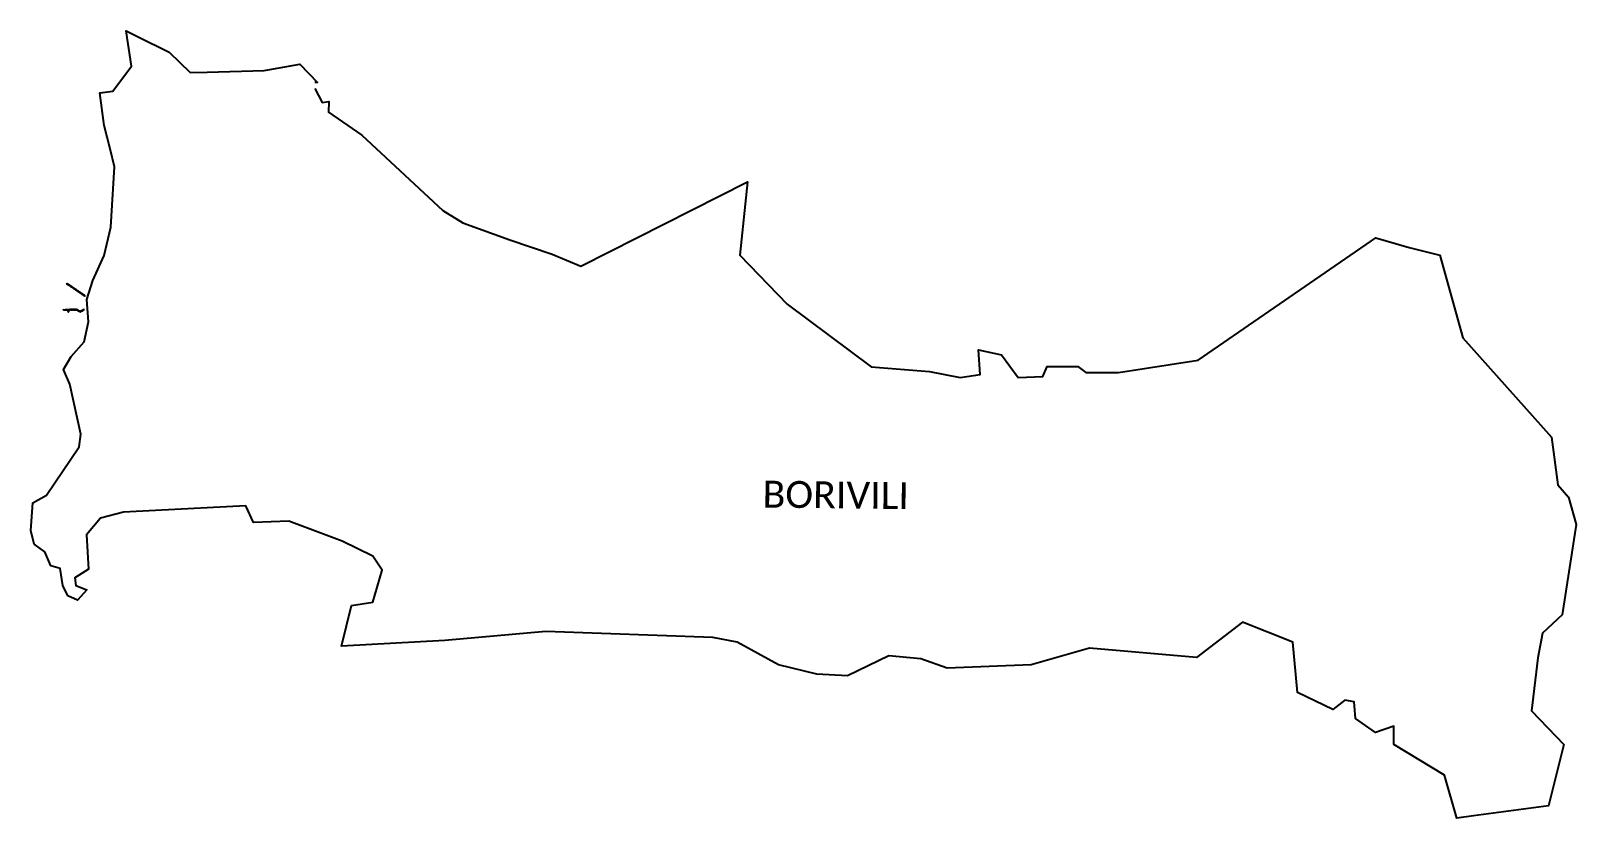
# Model space of a CAD drawing. Header units: metres. Extents: x 266208 to 280437, y 2124392 to 2131642.
import ezdxf

# ---------------------------------------------------------------- set-up
doc = ezdxf.new("R2010")
doc.units = ezdxf.units.M
doc.header["$MEASUREMENT"] = 0
for name, color, linetype in [('JETTY', 51, 'Continuous'), ('JETTY HATCH', 200, 'Continuous'), ('village', 3, 'Continuous'), ('VILLAGE NAME', 250, 'Continuous')]:
    doc.layers.add(name, color=color, linetype=linetype)
doc.styles.get("Standard").update_dxf_attribs({"font": 'arial.ttf'})

msp = doc.modelspace()

# ---------------------------------------------------------------- hatches: boundary and pattern name
at = {"layer": 'JETTY HATCH'}
h = msp.add_hatch(dxfattribs=at)
h.set_pattern_fill('ANSI37', color=256, scale=10)
h.paths.add_polyline_path([(266708, 2129203), (266704, 2129197), (266647, 2129237), (266555, 2129300), (266535, 2129313), (266540, 2129319)])
h = msp.add_hatch(dxfattribs=at)
h.set_pattern_fill('ANSI37', color=256, scale=10)
h.paths.add_polyline_path([(266694, 2129078), (266697, 2129073), (266674, 2129059), (266660, 2129051), (266646, 2129061), (266632, 2129072), (266556, 2129072), (266555, 2129052), (266550, 2129052), (266549, 2129072), (266509, 2129071), (266506, 2129076), (266636, 2129077), (266653, 2129063), (266676, 2129067)])

# ---------------------------------------------------------------- linework, layer by layer
at = {"layer": 'JETTY', "const_width": 0.1}
for points in [[(266708, 2129203), (266704, 2129197), (266647, 2129237), (266555, 2129300), (266535, 2129313), (266540, 2129319)], [(266694, 2129078), (266697, 2129073), (266674, 2129059), (266660, 2129051), (266646, 2129061), (266632, 2129072), (266556, 2129072), (266555, 2129052), (266550, 2129052), (266549, 2129072), (266509, 2129071), (266506, 2129076), (266636, 2129077), (266653, 2129063), (266676, 2129067)]]:
    msp.add_lwpolyline(points, close=True, dxfattribs=at)
at = {"layer": 'village', "color": 3, "true_color": 0x00ff00}
msp.add_lwpolyline([(268823, 2131110), (268889, 2130983), (268950, 2130992), (268948, 2130893), (269255, 2130680), (270002, 2129987), (270184, 2129875), (270619, 2129718), (271007, 2129586), (271273, 2129475), (272807, 2130252), (272807, 2130252), (272807, 2130252), (272807, 2130252), (272735, 2129577), (273172, 2129126), (273947, 2128548), (274483, 2128505), (274765, 2128449), (274948, 2128477), (274934, 2128703), (275145, 2128660), (275300, 2128449), (275528, 2128458), (275566, 2128552), (275848, 2128552), (275923, 2128496), (276224, 2128496), (276957, 2128609), (278592, 2129737), (278901, 2129647), (279183, 2129577), (279394, 2128816), (280212, 2127899), (280268, 2127462), (280367, 2127349), (280437, 2127096), (280310, 2126264), (280127, 2126095), (280085, 2125869), (280028, 2125379), (280324, 2125069), (280184, 2124505), (279491, 2124412), (279338, 2124392), (279225, 2124787), (278760, 2125069), (278760, 2125238), (278591, 2125181), (278407, 2125308), (278393, 2125463), (278309, 2125477), (278196, 2125393), (277872, 2125548), (277829, 2126013), (277364, 2126196), (276941, 2125872), (275955, 2125957), (275419, 2125802), (274644, 2125773), (274404, 2125858), (274108, 2125886), (273727, 2125703), (273445, 2125717), (273093, 2125802), (272712, 2126013), (272487, 2126055), (270950, 2126112), (270020, 2126027), (269069, 2125976), (269160, 2126351), (269357, 2126380), (269442, 2126676), (269357, 2126803), (269075, 2126943), (268582, 2127127), (268258, 2127113), (268187, 2127268), (267356, 2127225), (267059, 2127211), (266848, 2127155), (266721, 2127000), (266739, 2126684), (266612, 2126605), (266620, 2126534), (266723, 2126494), (266636, 2126399), (266549, 2126439), (266501, 2126534), (266477, 2126692), (266390, 2126716), (266335, 2126843), (266239, 2126914), (266208, 2127041), (266224, 2127295), (266350, 2127366), (266652, 2127810), (266668, 2127929), (266565, 2128389), (266509, 2128524), (266580, 2128643), (266699, 2128778), (266739, 2128962), (266723, 2129168), (266779, 2129342), (266882, 2129572), (266945, 2129834), (266977, 2130389), (266937, 2130556), (266882, 2130770), (266842, 2131071), (266961, 2131087), (267135, 2131317), (267084, 2131642), (267188, 2131591), (267482, 2131447), (267673, 2131260), (267830, 2131261), (268357, 2131277), (268684, 2131336), (268848, 2131166), (268821, 2131166)], dxfattribs=at)

# ---------------------------------------------------------------- texts
at = {"layer": 'VILLAGE NAME', "insert": (272947, 2127500), "char_height": 247.63, "attachment_point": 1, "rotation": 359.3415}
msp.add_mtext_dynamic_manual_height_columns('{\\fCalibri|b0|i0|c0|p34;BORIVILI}', width=3307.61, gutter_width=1238, heights=[554], dxfattribs=at)

doc.saveas('drawing.dxf')
